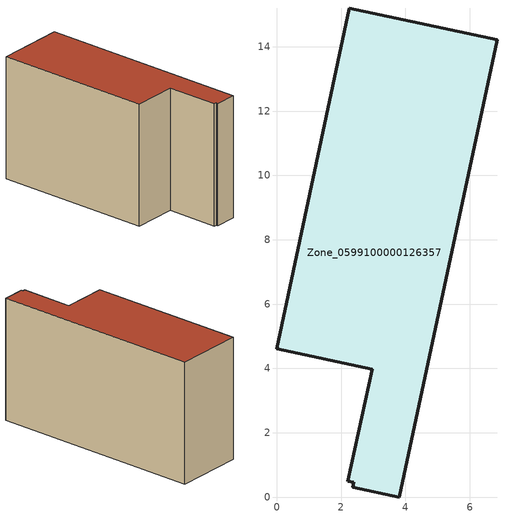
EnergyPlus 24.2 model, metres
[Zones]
Zone_0599100000126357
 floor ground (C_G): 6.85,14.22 3.8,0 2.36,0.31 2.39,0.45 2.21,0.48 2.96,3.97 0,4.6 2.25,15.2 z0
 wall outside (C_F): 3.8,0 6.85,14.22 2.25,15.2 0,4.6 2.96,3.97 2.21,0.48 2.39,0.45 2.36,0.31 3.8,0 z0:8.45
 roof outside (C_R): 2.21,0.48 2.39,0.45 2.36,0.31 3.8,0 6.85,14.22 2.25,15.2 0,4.6 2.96,3.97 z8.45
[BUILDING]
Pand.0599100000126357: North Axis=0; Terrain=City; Loads Convergence Tolerance Value=0.04; Temperature Convergence Tolerance Value=0.4; Solar Distribution=FullExterior; Maximum Number of Warmup Days=25; Minimum Number of Warmup Days=1
[Site:Location]
Rotterdam.The.Hague.AP_ZH_NLD Design_Conditions: Latitude=51.96; Longitude=4.45; Time Zone=1; Elevation=-4.5
[SITE:GROUNDTEMPERATURE:BUILDINGSURFACE]
18, 18, 18, 18, 18, 18, 18, 18, 18, 18, 18, 18
[MATERIAL] Thermal Absorptance=0.9; Solar Absorptance=0.7; Visible Absorptance=0.7
Name | Roughness | Thickness | Conductivity | Density | Specific Heat
G.TI.1975-1991 | MediumSmooth | 0.15 | 0.288461 | 540 | 1210
F.TI.1975-1991 | Rough | 0.3 | 0.230769 | 1920 | 840
R.TI.1975-1991 | MediumRough | 0.2 | 0.153846 | 1500 | 1000
[CONSTRUCTION]
C_G: G.TI.1975-1991
C_F: F.TI.1975-1991
C_R: R.TI.1975-1991
[ZONE]
Zone_0599100000126357: Type=1; Multiplier=1; Ceiling Height=Autocalculate; Volume=Autocalculate; Floor Area=autocalculate; Part of Total Floor Area=Yes
[ZONEINFILTRATION:DESIGNFLOWRATE]
Infil_Zone_0599100000126357: Zone or ZoneList or Space or SpaceList=Zone_0599100000126357; Schedule=AlwaysOn; Design Flow Rate Calculation Method=Flow/Area; Flow Rate per Floor Area=0.003; Constant Term Coefficient=1; Temperature Term Coefficient=0; Velocity Term Coefficient=0; Velocity Squared Term Coefficient=0
[HVACTEMPLATE:ZONE:IDEALLOADSAIRSYSTEM]
Zone_0599100000126357: Maximum Heating Supply Air Temperature=50; Minimum Cooling Supply Air Temperature=13; Maximum Heating Supply Air Humidity Ratio=0.0156; Minimum Cooling Supply Air Humidity Ratio=0.0077; Heating Limit=NoLimit; Cooling Limit=NoLimit; Dehumidification Control Type=ConstantSensibleHeatRatio; Cooling Sensible Heat Ratio=0.7; Dehumidification Setpoint=60; Humidification Control Type=None; Humidification Setpoint=30; Outdoor Air Method=None; Outdoor Air Flow Rate per Person=0.00944; Outdoor Air Flow Rate per Zone Floor Area=0; Outdoor Air Flow Rate per Zone=0; Demand Controlled Ventilation Type=None; Outdoor Air Economizer Type=NoEconomizer; Heat Recovery Type=None; Sensible Heat Recovery Effectiveness=0.7; Latent Heat Recovery Effectiveness=0.65
[ZONECONTROL:THERMOSTAT]
ThermostatControl_Zone_0599100000126357: Zone or ZoneList=Zone_0599100000126357; Control Type Schedule=DualSetpointControlType; Control 1=Thermostat_Zone_0599100000126357; Temperature Difference Between Cutout And Setpoint=0
[THERMOSTATSETPOINT:DUALSETPOINT]
Thermostat_Zone_0599100000126357: Heating Setpoint Temperature Schedule=HeatingSetpoint_Zone_0599100000126357; Cooling Setpoint Temperature Schedule=CoolingSetpoint_Zone_0599100000126357
[SCHEDULE:COMPACT]
HeatingSetpoint_Zone_0599100000126357: Through: 12/31, For: AllDays, Until: 24:00, 21
CoolingSetpoint_Zone_0599100000126357: Through: 12/31, For: AllDays, Until: 24:00, 24
DualSetpointControlType: Through: 12/31, For: AllDays, Until: 24:00, 4
AlwaysOn: Through: 12/31, For: AllDays, Until: 24:00, 1
